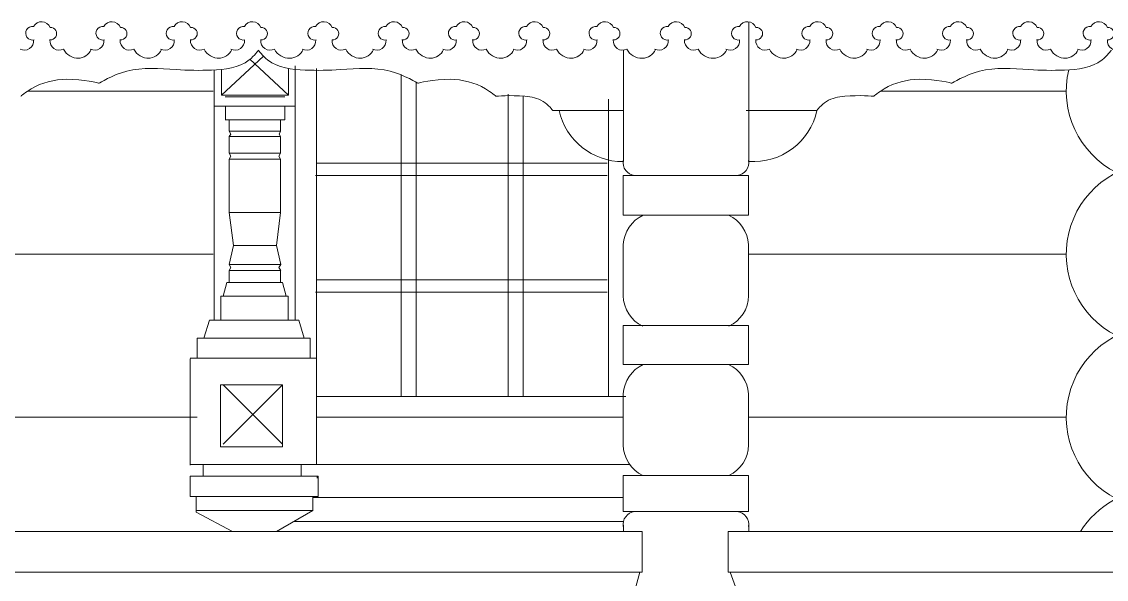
# Model space of a CAD drawing. Header units: millimetres. Extents: x 2399 to 111977, y 1313 to 59551.
# Drawn here: x 99638 to 102314, y 32757 to 34131 of the extents above; entities that cross this region are included whole.
import ezdxf

# ---------------------------------------------------------------- set-up
doc = ezdxf.new("R2010")
doc.units = ezdxf.units.MM
doc.layers.add('hatch1', color=7, linetype='Continuous', lineweight=20, true_color=0x6a6a6a)
doc.layers.add('main line', color=7, linetype='Continuous', lineweight=13)

msp = doc.modelspace()

# ---------------------------------------------------------------- linework, layer by layer
at = {"layer": 'hatch1', "color": 251, "linetype": 'Continuous', "lineweight": 20, "true_color": 0x6a6a6a}
for p, q in [((100234.2108, 34046.5555), (100130.5704, 33950.465)), ((100201.0741, 34038.6639), (100296.2029, 33950.465)), ((100130.5704, 34013.8144), (100130.5704, 33950.465)), ((100364.9346, 33302.48), (100364.9346, 34015.6652)), ((100574.3841, 34000.8792), (100574.3841, 33207.9275)), ((100611.2298, 33983.0104), (100611.2298, 33207.9275)), ((99652.3978, 33960.5398), (100110.6377, 33960.5398)), ((101756.7317, 33960.5398), (102214.9716, 33960.5398)), ((100130.5704, 33950.465), (100296.2029, 33950.465)), ((100140.0723, 33946.0629), (100287.2968, 33946.0629)), ((100837.9586, 33952.9497), (100837.9586, 33207.9275)), ((100874.8043, 33948.0645), (100874.8043, 33207.9275)), ((101085.5345, 33940.7229), (101085.5345, 33207.9275)), ((100113.0164, 33923.1001), (100312.4077, 33923.1001)), ((100140.6618, 33923.1001), (100140.6618, 33889.9301)), ((100287.2968, 33889.9301), (100287.2968, 33923.1001)), ((100140.0723, 33889.9301), (100287.2968, 33889.9301)), ((100149.3634, 33889.9301), (100149.3634, 33861.3965)), ((100276.6043, 33889.9301), (100276.6043, 33861.3965)), ((100149.3634, 33861.3965), (100153.5119, 33854.2111)), ((100149.3634, 33861.3965), (100276.6043, 33861.3965)), ((100153.5119, 33854.2111), (100149.3634, 33848.6655)), ((100149.3634, 33848.6655), (100149.3634, 33807.4008)), ((100149.3634, 33848.6655), (100276.6043, 33848.6655)), ((100276.6043, 33861.3965), (100272.7099, 33854.6512)), ((100272.7099, 33854.6512), (100276.6043, 33848.6655)), ((100276.6043, 33848.6655), (100276.6043, 33807.4008)), ((100149.3634, 33807.4008), (100153.5332, 33800.1786)), ((100149.3634, 33807.4008), (100276.6043, 33807.4008)), ((100153.5332, 33800.1786), (100149.3634, 33792.7395)), ((100276.6043, 33807.4008), (100272.0898, 33800.2478)), ((100272.0898, 33800.2478), (100276.6043, 33792.7395)), ((100149.3634, 33792.7395), (100276.6043, 33792.7395)), ((100149.3634, 33792.7395), (100149.3634, 33661.0893)), ((100276.6043, 33792.7395), (100276.6043, 33661.0893)), ((101082.439, 33782.5208), (100364.9346, 33782.5208)), ((101082.439, 33752.1654), (100362.7006, 33752.1654)), ((100149.3634, 33661.0893), (100160.1163, 33579.6407)), ((100149.3634, 33661.0893), (100277.4099, 33661.0893)), ((100276.6043, 33661.0893), (100266.657, 33579.6407)), ((99326.7174, 33558.6843), (100110.6377, 33558.6843)), ((100160.1163, 33579.6407), (100149.3634, 33532.7114)), ((100160.1163, 33579.6407), (100266.657, 33579.6407)), ((100266.657, 33579.6407), (100277.4099, 33532.7114)), ((101431.0514, 33558.6843), (102214.9716, 33558.6843)), ((100149.3634, 33532.7114), (100277.0071, 33532.7114)), ((100149.7662, 33532.7114), (100153.936, 33525.4892)), ((100277.0071, 33532.7114), (100272.4926, 33525.5584)), ((100276.6043, 33536.2272), (100276.6043, 33532.0732)), ((100149.3634, 33518.0501), (100277.0071, 33518.0501)), ((100149.3634, 33518.0501), (100149.3634, 33488.3561)), ((100153.936, 33525.4892), (100149.7662, 33518.0501)), ((100272.4926, 33525.5584), (100277.0071, 33518.0501)), ((100276.6043, 33518.72), (100276.6043, 33488.3561)), ((100134.6823, 33454.9159), (100143.6425, 33488.3561)), ((100143.6425, 33488.3561), (100281.0893, 33488.3561)), ((100281.0893, 33488.3561), (100290.0496, 33454.9159)), ((101082.439, 33495.4454), (100364.9346, 33495.4454)), ((100128.9157, 33395.6721), (100128.9157, 33454.9159)), ((100128.9157, 33454.9159), (100295.2246, 33454.9159)), ((101082.439, 33465.0899), (100362.7006, 33465.0899)), ((100087.328, 33351.4912), (100101.2607, 33395.6721)), ((100101.2607, 33395.6721), (100321.8476, 33395.6721)), ((100149.3634, 33395.6721), (100149.3634, 33395.2287)), ((100276.6043, 33395.6721), (100276.6043, 33395.2287)), ((100334.3854, 33351.4912), (100321.8476, 33395.6721)), ((100070.5697, 33302.48), (100070.5697, 33351.4912)), ((100070.5697, 33351.4912), (100349.3663, 33351.4912)), ((100349.3663, 33351.4912), (100349.3663, 33302.48)), ((100053.3225, 33302.48), (100364.9346, 33302.48)), ((100053.3225, 33300.6152), (100053.3225, 33038.7053)), ((100364.9346, 33302.48), (100364.9346, 33237.8127)), ((100364.9346, 33302.48), (100364.9346, 33040.5701)), ((100280.9519, 33236.203), (100128.6648, 33236.203)), ((100128.6648, 33236.203), (100128.6648, 33083.9159)), ((100280.9519, 33236.203), (100134.8845, 33090.1357)), ((100134.8845, 33236.203), (100280.9519, 33090.1357)), ((100280.9519, 33083.9159), (100280.9519, 33236.203)), ((100364.9346, 33207.9275), (101128.0342, 33207.9275)), ((99326.7174, 33156.8287), (100070.5697, 33156.8287)), ((100364.9346, 33156.9094), (101120.1939, 33156.9094)), ((101431.0514, 33156.8287), (102214.9716, 33156.8287)), ((100053.3225, 33152.199), (100053.3225, 33087.5317)), ((100128.6648, 33083.9159), (100280.9519, 33083.9159)), ((101137.3127, 33040.5701), (100053.3225, 33040.5701)), ((100085.7174, 33038.7053), (100085.7174, 33012.5806)), ((100327.1122, 33038.7053), (100327.1122, 33011.5356)), ((100368.9122, 33011.5356), (100053.3225, 33011.5356)), ((100053.3225, 33011.5356), (100053.3225, 32961.3756)), ((100055.3205, 33011.5356), (100055.3205, 33010.6621)), ((100366.9326, 33011.5356), (100366.9326, 33006.113)), ((100368.9122, 32961.3756), (100368.9122, 33011.5356)), ((100053.3225, 32961.3756), (100368.9122, 32961.3756)), ((100067.9524, 32922.7107), (100067.9524, 32961.3756)), ((100356.3722, 32961.3756), (100356.3722, 32926.8906)), ((100356.3722, 32959.1108), (101121.9389, 32959.1108)), ((100356.3722, 32926.8906), (100067.9524, 32926.8906)), ((100157.8865, 32874.9179), (100067.9524, 32922.7107)), ((100356.3722, 32926.8906), (100266.3528, 32874.9179)), ((100309.8455, 32900.0284), (101122.4702, 32900.0284))]:
    msp.add_line(p, q, dxfattribs=at)
for centre, start, end in [((102439.9716, 33960.5398), 166.5794031, 243.2542484), ((102439.9716, 33558.6843), 296.7457516, 243.2542484), ((102439.9716, 33156.8287), 296.7457516, 243.2542484), ((102439.9716, 32754.9732), 32.2143115, 147.7856885)]:
    msp.add_arc(centre, 225, start, end, dxfattribs=at)
at = {"layer": 'main line', "color": 7, "linetype": 'Continuous', "lineweight": 13}
for p, q in [((101431.5168, 33786.9653), (101431.5168, 34131.3371)), ((101122.4043, 33786.9653), (101122.4043, 34061.3996)), ((100113.0164, 34012.5215), (100113.0164, 33395.6721)), ((100296.2029, 34016.0753), (100296.2029, 33950.465)), ((100312.4077, 34022.6295), (100312.4077, 33395.6721)), ((101121.9389, 33654.5825), (101121.9389, 33752.4976)), ((101121.9389, 33752.4976), (101431.0514, 33752.4976)), ((101431.0514, 33654.5825), (101431.0514, 33752.4976)), ((101121.9389, 33654.5825), (101431.0514, 33654.5825)), ((101121.9389, 33456.241), (101121.9389, 33582.0359)), ((101431.0514, 33456.241), (101431.0514, 33582.0359)), ((101431.0514, 33456.241), (101431.0514, 33582.0359)), ((100295.2246, 33454.9159), (100295.2246, 33395.6721)), ((101121.9389, 33286.6703), (101121.9389, 33382.3526)), ((101121.9389, 33382.3526), (101431.0514, 33382.3526)), ((101431.0514, 33286.6703), (101431.0514, 33382.3526)), ((101121.9389, 33286.6703), (101431.0514, 33286.6703)), ((101121.9389, 33088.3287), (101121.9389, 33214.1236)), ((101431.0514, 33088.3287), (101431.0514, 33214.1236)), ((101431.0514, 33088.3287), (101431.0514, 33214.1236)), ((101121.9389, 32924.0848), (101121.9389, 33012.7581)), ((101121.9389, 33012.7581), (101431.0514, 33012.7581)), ((101431.0514, 32924.0848), (101431.0514, 33012.7581)), ((101121.9389, 32924.0848), (101431.0514, 32924.0848)), ((101122.4043, 32874.9179), (101122.4043, 32890.5539)), ((101431.5168, 32874.9179), (101431.5168, 32890.5539)), ((101168.5387, 32874.9179), (99273.473, 32874.9179)), ((101168.5387, 32775.047), (101168.5387, 32874.9179)), ((103270.9242, 32874.9179), (101380.3502, 32874.9179)), ((101380.3502, 32775.047), (101380.3502, 32874.9179)), ((101168.5387, 32775.047), (99273.473, 32775.047)), ((101162.7653, 32775.047), (101153.1317, 32739.094)), ((103270.9242, 32775.047), (101380.3502, 32775.047)), ((101399.2192, 32739.094), (101385.9097, 32775.047))]:
    msp.add_line(p, q, dxfattribs=at)
at = {"layer": 'main line', "color": 7, "linetype": 'Continuous', "lineweight": 13, "flags": 128}
for points in [[(99668.3612, 34086.7064, -1.219803903), (99666.9307, 34119.3883, -0.63216014), (99707.8948, 34117.3901, -1.067465283), (99707.66, 34086.7064, 0.60309642), (99741.0518, 34063.9402)], [(99668.3612, 34086.7064, -1.219803903), (99666.9307, 34119.3883, -0.63216014), (99707.8948, 34117.3901, -1.067465283), (99707.66, 34086.7064, 0.60309642), (99741.0518, 34063.9402)], [(99668.3612, 34086.7064, -1.219803903), (99666.9307, 34119.3883, -0.63216014), (99707.8948, 34117.3901, -1.067465283), (99707.66, 34086.7064, 0.60309642), (99741.0518, 34063.9402)], [(99668.3612, 34086.7064, -1.219803903), (99666.9307, 34119.3883, -0.63216014), (99707.8948, 34117.3901, -1.067465283), (99707.66, 34086.7064, 0.60309642), (99741.0518, 34063.9402)], [(99668.3612, 34086.7064, -1.219803903), (99666.9307, 34119.3883, -0.63216014), (99707.8948, 34117.3901, -1.067465283), (99707.66, 34086.7064, 0.60309642), (99741.0518, 34063.9402)], [(99668.3612, 34086.7064, -1.219803903), (99666.9307, 34119.3883, -0.63216014), (99707.8948, 34117.3901, -1.067465283), (99707.66, 34086.7064, 0.60309642), (99741.0518, 34063.9402)], [(99841.7732, 34086.7064, -1.219803903), (99840.3427, 34119.3883, -0.63216014), (99881.3067, 34117.3901, -1.067465283), (99881.072, 34086.7064, 0.60309642), (99914.4637, 34063.9402)], [(99841.7732, 34086.7064, -1.219803903), (99840.3427, 34119.3883, -0.63216014), (99881.3067, 34117.3901, -1.067465283), (99881.072, 34086.7064, 0.60309642), (99914.4637, 34063.9402)], [(99841.7732, 34086.7064, -1.219803903), (99840.3427, 34119.3883, -0.63216014), (99881.3067, 34117.3901, -1.067465283), (99881.072, 34086.7064, 0.60309642), (99914.4637, 34063.9402)], [(99841.7732, 34086.7064, -1.219803903), (99840.3427, 34119.3883, -0.63216014), (99881.3067, 34117.3901, -1.067465283), (99881.072, 34086.7064, 0.60309642), (99914.4637, 34063.9402)], [(99841.7732, 34086.7064, -1.219803903), (99840.3427, 34119.3883, -0.63216014), (99881.3067, 34117.3901, -1.067465283), (99881.072, 34086.7064, 0.60309642), (99914.4637, 34063.9402)], [(99841.7732, 34086.7064, -1.219803903), (99840.3427, 34119.3883, -0.63216014), (99881.3067, 34117.3901, -1.067465283), (99881.072, 34086.7064, 0.60309642), (99914.4637, 34063.9402)], [(100015.1851, 34086.7064, -1.219803903), (100013.7547, 34119.3883, -0.63216014), (100054.7187, 34117.3901, -1.067465283), (100054.4839, 34086.7064, 0.60309642), (100087.8757, 34063.9402)], [(100015.1851, 34086.7064, -1.219803903), (100013.7547, 34119.3883, -0.63216014), (100054.7187, 34117.3901, -1.067465283), (100054.4839, 34086.7064, 0.60309642), (100087.8757, 34063.9402)], [(100015.1851, 34086.7064, -1.219803903), (100013.7547, 34119.3883, -0.63216014), (100054.7187, 34117.3901, -1.067465283), (100054.4839, 34086.7064, 0.60309642), (100087.8757, 34063.9402)], [(100015.1851, 34086.7064, -1.219803903), (100013.7547, 34119.3883, -0.63216014), (100054.7187, 34117.3901, -1.067465283), (100054.4839, 34086.7064, 0.60309642), (100087.8757, 34063.9402)], [(100015.1851, 34086.7064, -1.219803903), (100013.7547, 34119.3883, -0.63216014), (100054.7187, 34117.3901, -1.067465283), (100054.4839, 34086.7064, 0.60309642), (100087.8757, 34063.9402)], [(100015.1851, 34086.7064, -1.219803903), (100013.7547, 34119.3883, -0.63216014), (100054.7187, 34117.3901, -1.067465283), (100054.4839, 34086.7064, 0.60309642), (100087.8757, 34063.9402)], [(100188.5971, 34086.7064, -1.219803903), (100187.1666, 34119.3883, -0.63216014), (100228.1307, 34117.3901, -1.067465283), (100227.8959, 34086.7064, 0.60309642), (100261.2877, 34063.9402)], [(100188.5971, 34086.7064, -1.219803903), (100187.1666, 34119.3883, -0.63216014), (100228.1307, 34117.3901, -1.067465283), (100227.8959, 34086.7064, 0.60309642), (100261.2877, 34063.9402)], [(100188.5971, 34086.7064, -1.219803903), (100187.1666, 34119.3883, -0.63216014), (100228.1307, 34117.3901, -1.067465283), (100227.8959, 34086.7064, 0.60309642), (100261.2877, 34063.9402)], [(100188.5971, 34086.7064, -1.219803903), (100187.1666, 34119.3883, -0.63216014), (100228.1307, 34117.3901, -1.067465283), (100227.8959, 34086.7064, 0.60309642), (100261.2877, 34063.9402)], [(100188.5971, 34086.7064, -1.219803903), (100187.1666, 34119.3883, -0.63216014), (100228.1307, 34117.3901, -1.067465283), (100227.8959, 34086.7064, 0.60309642), (100261.2877, 34063.9402)], [(100188.5971, 34086.7064, -1.219803903), (100187.1666, 34119.3883, -0.63216014), (100228.1307, 34117.3901, -1.067465283), (100227.8959, 34086.7064, 0.60309642), (100261.2877, 34063.9402)], [(100364.4638, 34086.7064, -1.219803903), (100363.0333, 34119.3883, -0.63216014), (100403.9974, 34117.3901, -1.067465283), (100403.7626, 34086.7064, 0.60309642), (100437.1544, 34063.9402)], [(100364.4638, 34086.7064, -1.219803903), (100363.0333, 34119.3883, -0.63216014), (100403.9974, 34117.3901, -1.067465283), (100403.7626, 34086.7064, 0.60309642), (100437.1544, 34063.9402)], [(100364.4638, 34086.7064, -1.219803903), (100363.0333, 34119.3883, -0.63216014), (100403.9974, 34117.3901, -1.067465283), (100403.7626, 34086.7064, 0.60309642), (100437.1544, 34063.9402)], [(100364.4638, 34086.7064, -1.219803903), (100363.0333, 34119.3883, -0.63216014), (100403.9974, 34117.3901, -1.067465283), (100403.7626, 34086.7064, 0.60309642), (100437.1544, 34063.9402)], [(100364.4638, 34086.7064, -1.219803903), (100363.0333, 34119.3883, -0.63216014), (100403.9974, 34117.3901, -1.067465283), (100403.7626, 34086.7064, 0.60309642), (100437.1544, 34063.9402)], [(100364.4638, 34086.7064, -1.219803903), (100363.0333, 34119.3883, -0.63216014), (100403.9974, 34117.3901, -1.067465283), (100403.7626, 34086.7064, 0.60309642), (100437.1544, 34063.9402)], [(100537.8757, 34086.7064, -1.219803903), (100536.4453, 34119.3883, -0.63216014), (100577.4093, 34117.3901, -1.067465283), (100577.1746, 34086.7064, 0.60309642), (100610.5663, 34063.9402)], [(100537.8757, 34086.7064, -1.219803903), (100536.4453, 34119.3883, -0.63216014), (100577.4093, 34117.3901, -1.067465283), (100577.1746, 34086.7064, 0.60309642), (100610.5663, 34063.9402)], [(100537.8757, 34086.7064, -1.219803903), (100536.4453, 34119.3883, -0.63216014), (100577.4093, 34117.3901, -1.067465283), (100577.1746, 34086.7064, 0.60309642), (100610.5663, 34063.9402)], [(100537.8757, 34086.7064, -1.219803903), (100536.4453, 34119.3883, -0.63216014), (100577.4093, 34117.3901, -1.067465283), (100577.1746, 34086.7064, 0.60309642), (100610.5663, 34063.9402)], [(100537.8757, 34086.7064, -1.219803903), (100536.4453, 34119.3883, -0.63216014), (100577.4093, 34117.3901, -1.067465283), (100577.1746, 34086.7064, 0.60309642), (100610.5663, 34063.9402)], [(100537.8757, 34086.7064, -1.219803903), (100536.4453, 34119.3883, -0.63216014), (100577.4093, 34117.3901, -1.067465283), (100577.1746, 34086.7064, 0.60309642), (100610.5663, 34063.9402)], [(100711.2877, 34086.7064, -1.219803903), (100709.8573, 34119.3883, -0.63216014), (100750.8213, 34117.3901, -1.067465283), (100750.5865, 34086.7064, 0.60309642), (100783.9783, 34063.9402)], [(100711.2877, 34086.7064, -1.219803903), (100709.8573, 34119.3883, -0.63216014), (100750.8213, 34117.3901, -1.067465283), (100750.5865, 34086.7064, 0.60309642), (100783.9783, 34063.9402)], [(100711.2877, 34086.7064, -1.219803903), (100709.8573, 34119.3883, -0.63216014), (100750.8213, 34117.3901, -1.067465283), (100750.5865, 34086.7064, 0.60309642), (100783.9783, 34063.9402)], [(100711.2877, 34086.7064, -1.219803903), (100709.8573, 34119.3883, -0.63216014), (100750.8213, 34117.3901, -1.067465283), (100750.5865, 34086.7064, 0.60309642), (100783.9783, 34063.9402)], [(100711.2877, 34086.7064, -1.219803903), (100709.8573, 34119.3883, -0.63216014), (100750.8213, 34117.3901, -1.067465283), (100750.5865, 34086.7064, 0.60309642), (100783.9783, 34063.9402)], [(100711.2877, 34086.7064, -1.219803903), (100709.8573, 34119.3883, -0.63216014), (100750.8213, 34117.3901, -1.067465283), (100750.5865, 34086.7064, 0.60309642), (100783.9783, 34063.9402)], [(100884.6997, 34086.7064, -1.219803903), (100883.2692, 34119.3883, -0.63216014), (100924.2333, 34117.3901, -1.067465283), (100923.9985, 34086.7064, 0.60309642), (100957.3903, 34063.9402)], [(100884.6997, 34086.7064, -1.219803903), (100883.2692, 34119.3883, -0.63216014), (100924.2333, 34117.3901, -1.067465283), (100923.9985, 34086.7064, 0.60309642), (100957.3903, 34063.9402)], [(100884.6997, 34086.7064, -1.219803903), (100883.2692, 34119.3883, -0.63216014), (100924.2333, 34117.3901, -1.067465283), (100923.9985, 34086.7064, 0.60309642), (100957.3903, 34063.9402)], [(100884.6997, 34086.7064, -1.219803903), (100883.2692, 34119.3883, -0.63216014), (100924.2333, 34117.3901, -1.067465283), (100923.9985, 34086.7064, 0.60309642), (100957.3903, 34063.9402)], [(100884.6997, 34086.7064, -1.219803903), (100883.2692, 34119.3883, -0.63216014), (100924.2333, 34117.3901, -1.067465283), (100923.9985, 34086.7064, 0.60309642), (100957.3903, 34063.9402)], [(100884.6997, 34086.7064, -1.219803903), (100883.2692, 34119.3883, -0.63216014), (100924.2333, 34117.3901, -1.067465283), (100923.9985, 34086.7064, 0.60309642), (100957.3903, 34063.9402)], [(101058.1116, 34086.7064, -1.219803903), (101056.6812, 34119.3883, -0.63216014), (101097.6452, 34117.3901, -1.067465283), (101097.4105, 34086.7064, 0.60309642), (101130.8022, 34063.9402)], [(101058.1116, 34086.7064, -1.219803903), (101056.6812, 34119.3883, -0.63216014), (101097.6452, 34117.3901, -1.067465283), (101097.4105, 34086.7064, 0.60309642), (101130.8022, 34063.9402)], [(101058.1116, 34086.7064, -1.219803903), (101056.6812, 34119.3883, -0.63216014), (101097.6452, 34117.3901, -1.067465283), (101097.4105, 34086.7064, 0.60309642), (101130.8022, 34063.9402)], [(101058.1116, 34086.7064, -1.219803903), (101056.6812, 34119.3883, -0.63216014), (101097.6452, 34117.3901, -1.067465283), (101097.4105, 34086.7064, 0.60309642), (101130.8022, 34063.9402)], [(101058.1116, 34086.7064, -1.219803903), (101056.6812, 34119.3883, -0.63216014), (101097.6452, 34117.3901, -1.067465283), (101097.4105, 34086.7064, 0.60309642), (101130.8022, 34063.9402)], [(101058.1116, 34086.7064, -1.219803903), (101056.6812, 34119.3883, -0.63216014), (101097.6452, 34117.3901, -1.067465283), (101097.4105, 34086.7064, 0.60309642), (101130.8022, 34063.9402)], [(101233.9783, 34086.7064, -1.219803903), (101232.5479, 34119.3883, -0.63216014), (101273.5119, 34117.3901, -1.067465283), (101273.2772, 34086.7064, 0.60309642), (101306.6689, 34063.9402)], [(101233.9783, 34086.7064, -1.219803903), (101232.5479, 34119.3883, -0.63216014), (101273.5119, 34117.3901, -1.067465283), (101273.2772, 34086.7064, 0.60309642), (101306.6689, 34063.9402)], [(101233.9783, 34086.7064, -1.219803903), (101232.5479, 34119.3883, -0.63216014), (101273.5119, 34117.3901, -1.067465283), (101273.2772, 34086.7064, 0.60309642), (101306.6689, 34063.9402)], [(101233.9783, 34086.7064, -1.219803903), (101232.5479, 34119.3883, -0.63216014), (101273.5119, 34117.3901, -1.067465283), (101273.2772, 34086.7064, 0.60309642), (101306.6689, 34063.9402)], [(101233.9783, 34086.7064, -1.219803903), (101232.5479, 34119.3883, -0.63216014), (101273.5119, 34117.3901, -1.067465283), (101273.2772, 34086.7064, 0.60309642), (101306.6689, 34063.9402)], [(101233.9783, 34086.7064, -1.219803903), (101232.5479, 34119.3883, -0.63216014), (101273.5119, 34117.3901, -1.067465283), (101273.2772, 34086.7064, 0.60309642), (101306.6689, 34063.9402)], [(101409.845, 34086.7064, -1.219803903), (101408.4146, 34119.3883, -0.63216014), (101449.3786, 34117.3901, -1.067465283), (101449.1439, 34086.7064, 0.60309642), (101482.5356, 34063.9402)], [(101409.845, 34086.7064, -1.219803903), (101408.4146, 34119.3883, -0.63216014), (101449.3786, 34117.3901, -1.067465283), (101449.1439, 34086.7064, 0.60309642), (101482.5356, 34063.9402)], [(101409.845, 34086.7064, -1.219803903), (101408.4146, 34119.3883, -0.63216014), (101449.3786, 34117.3901, -1.067465283), (101449.1439, 34086.7064, 0.60309642), (101482.5356, 34063.9402)], [(101409.845, 34086.7064, -1.219803903), (101408.4146, 34119.3883, -0.63216014), (101449.3786, 34117.3901, -1.067465283), (101449.1439, 34086.7064, 0.60309642), (101482.5356, 34063.9402)], [(101409.845, 34086.7064, -1.219803903), (101408.4146, 34119.3883, -0.63216014), (101449.3786, 34117.3901, -1.067465283), (101449.1439, 34086.7064, 0.60309642), (101482.5356, 34063.9402)], [(101409.845, 34086.7064, -1.219803903), (101408.4146, 34119.3883, -0.63216014), (101449.3786, 34117.3901, -1.067465283), (101449.1439, 34086.7064, 0.60309642), (101482.5356, 34063.9402)], [(101583.257, 34086.7064, -1.219803903), (101581.8266, 34119.3883, -0.63216014), (101622.7906, 34117.3901, -1.067465283), (101622.5558, 34086.7064, 0.60309642), (101655.9476, 34063.9402)], [(101583.257, 34086.7064, -1.219803903), (101581.8266, 34119.3883, -0.63216014), (101622.7906, 34117.3901, -1.067465283), (101622.5558, 34086.7064, 0.60309642), (101655.9476, 34063.9402)], [(101583.257, 34086.7064, -1.219803903), (101581.8266, 34119.3883, -0.63216014), (101622.7906, 34117.3901, -1.067465283), (101622.5558, 34086.7064, 0.60309642), (101655.9476, 34063.9402)], [(101583.257, 34086.7064, -1.219803903), (101581.8266, 34119.3883, -0.63216014), (101622.7906, 34117.3901, -1.067465283), (101622.5558, 34086.7064, 0.60309642), (101655.9476, 34063.9402)], [(101583.257, 34086.7064, -1.219803903), (101581.8266, 34119.3883, -0.63216014), (101622.7906, 34117.3901, -1.067465283), (101622.5558, 34086.7064, 0.60309642), (101655.9476, 34063.9402)], [(101583.257, 34086.7064, -1.219803903), (101581.8266, 34119.3883, -0.63216014), (101622.7906, 34117.3901, -1.067465283), (101622.5558, 34086.7064, 0.60309642), (101655.9476, 34063.9402)], [(101756.669, 34086.7064, -1.219803903), (101755.2385, 34119.3883, -0.63216014), (101796.2025, 34117.3901, -1.067465283), (101795.9678, 34086.7064, 0.60309642), (101829.3595, 34063.9402)], [(101756.669, 34086.7064, -1.219803903), (101755.2385, 34119.3883, -0.63216014), (101796.2025, 34117.3901, -1.067465283), (101795.9678, 34086.7064, 0.60309642), (101829.3595, 34063.9402)], [(101756.669, 34086.7064, -1.219803903), (101755.2385, 34119.3883, -0.63216014), (101796.2025, 34117.3901, -1.067465283), (101795.9678, 34086.7064, 0.60309642), (101829.3595, 34063.9402)], [(101756.669, 34086.7064, -1.219803903), (101755.2385, 34119.3883, -0.63216014), (101796.2025, 34117.3901, -1.067465283), (101795.9678, 34086.7064, 0.60309642), (101829.3595, 34063.9402)], [(101756.669, 34086.7064, -1.219803903), (101755.2385, 34119.3883, -0.63216014), (101796.2025, 34117.3901, -1.067465283), (101795.9678, 34086.7064, 0.60309642), (101829.3595, 34063.9402)], [(101756.669, 34086.7064, -1.219803903), (101755.2385, 34119.3883, -0.63216014), (101796.2025, 34117.3901, -1.067465283), (101795.9678, 34086.7064, 0.60309642), (101829.3595, 34063.9402)], [(101930.0809, 34086.7064, -1.219803903), (101928.6505, 34119.3883, -0.63216014), (101969.6145, 34117.3901, -1.067465283), (101969.3798, 34086.7064, 0.60309642), (102002.7715, 34063.9402)], [(101930.0809, 34086.7064, -1.219803903), (101928.6505, 34119.3883, -0.63216014), (101969.6145, 34117.3901, -1.067465283), (101969.3798, 34086.7064, 0.60309642), (102002.7715, 34063.9402)], [(101930.0809, 34086.7064, -1.219803903), (101928.6505, 34119.3883, -0.63216014), (101969.6145, 34117.3901, -1.067465283), (101969.3798, 34086.7064, 0.60309642), (102002.7715, 34063.9402)], [(101930.0809, 34086.7064, -1.219803903), (101928.6505, 34119.3883, -0.63216014), (101969.6145, 34117.3901, -1.067465283), (101969.3798, 34086.7064, 0.60309642), (102002.7715, 34063.9402)], [(101930.0809, 34086.7064, -1.219803903), (101928.6505, 34119.3883, -0.63216014), (101969.6145, 34117.3901, -1.067465283), (101969.3798, 34086.7064, 0.60309642), (102002.7715, 34063.9402)], [(101930.0809, 34086.7064, -1.219803903), (101928.6505, 34119.3883, -0.63216014), (101969.6145, 34117.3901, -1.067465283), (101969.3798, 34086.7064, 0.60309642), (102002.7715, 34063.9402)], [(102103.4929, 34086.7064, -1.219803903), (102102.0625, 34119.3883, -0.63216014), (102143.0265, 34117.3901, -1.067465283), (102142.7917, 34086.7064, 0.60309642), (102176.1835, 34063.9402)], [(102103.4929, 34086.7064, -1.219803903), (102102.0625, 34119.3883, -0.63216014), (102143.0265, 34117.3901, -1.067465283), (102142.7917, 34086.7064, 0.60309642), (102176.1835, 34063.9402)], [(102103.4929, 34086.7064, -1.219803903), (102102.0625, 34119.3883, -0.63216014), (102143.0265, 34117.3901, -1.067465283), (102142.7917, 34086.7064, 0.60309642), (102176.1835, 34063.9402)], [(102103.4929, 34086.7064, -1.219803903), (102102.0625, 34119.3883, -0.63216014), (102143.0265, 34117.3901, -1.067465283), (102142.7917, 34086.7064, 0.60309642), (102176.1835, 34063.9402)], [(102103.4929, 34086.7064, -1.219803903), (102102.0625, 34119.3883, -0.63216014), (102143.0265, 34117.3901, -1.067465283), (102142.7917, 34086.7064, 0.60309642), (102176.1835, 34063.9402)], [(102103.4929, 34086.7064, -1.219803903), (102102.0625, 34119.3883, -0.63216014), (102143.0265, 34117.3901, -1.067465283), (102142.7917, 34086.7064, 0.60309642), (102176.1835, 34063.9402)], [(102276.9049, 34086.7064, -1.219803903), (102275.4744, 34119.3883, -0.63216014), (102316.4384, 34117.3901, -1.067465283), (102316.2037, 34086.7064, 0.60309642), (102349.5954, 34063.9402)], [(102276.9049, 34086.7064, -1.219803903), (102275.4744, 34119.3883, -0.63216014), (102316.4384, 34117.3901, -1.067465283), (102316.2037, 34086.7064, 0.60309642), (102349.5954, 34063.9402)], [(102276.9049, 34086.7064, -1.219803903), (102275.4744, 34119.3883, -0.63216014), (102316.4384, 34117.3901, -1.067465283), (102316.2037, 34086.7064, 0.60309642), (102349.5954, 34063.9402)], [(102276.9049, 34086.7064, -1.219803903), (102275.4744, 34119.3883, -0.63216014), (102316.4384, 34117.3901, -1.067465283), (102316.2037, 34086.7064, 0.60309642), (102349.5954, 34063.9402)], [(102276.9049, 34086.7064, -1.219803903), (102275.4744, 34119.3883, -0.63216014), (102316.4384, 34117.3901, -1.067465283), (102316.2037, 34086.7064, 0.60309642), (102349.5954, 34063.9402)], [(102276.9049, 34086.7064, -1.219803903), (102275.4744, 34119.3883, -0.63216014), (102316.4384, 34117.3901, -1.067465283), (102316.2037, 34086.7064, 0.60309642), (102349.5954, 34063.9402)], [(99667.1635, 34086.7064, -0.60309642), (99633.7717, 34063.9402)], [(99667.1635, 34086.7064, -0.60309642), (99633.7717, 34063.9402)], [(99667.1635, 34086.7064, -0.60309642), (99633.7717, 34063.9402)], [(99667.1635, 34086.7064, -0.60309642), (99633.7717, 34063.9402)], [(99667.1635, 34086.7064, -0.60309642), (99633.7717, 34063.9402)], [(99667.1635, 34086.7064, -0.60309642), (99633.7717, 34063.9402)], [(99706.4623, 34086.7064, 0.017938026), (99707.6337, 34086.4626)], [(99706.4623, 34086.7064, 0.017938026), (99707.6337, 34086.4626)], [(99706.4623, 34086.7064, 0.017938026), (99707.6337, 34086.4626)], [(99706.4623, 34086.7064, 0.017938026), (99707.6337, 34086.4626)], [(99706.4623, 34086.7064, 0.017938026), (99707.6337, 34086.4626)], [(99706.4623, 34086.7064, 0.017938026), (99707.6337, 34086.4626)], [(99778.9795, 34041.5966, -0.304535594), (99741.0518, 34063.9402)], [(99778.9795, 34041.5966, -0.304535594), (99741.0518, 34063.9402)], [(99778.9795, 34041.5966, -0.304535594), (99741.0518, 34063.9402)], [(99778.9795, 34041.5966, -0.304535594), (99741.0518, 34063.9402)], [(99778.9795, 34041.5966, -0.304535594), (99741.0518, 34063.9402)], [(99778.9795, 34041.5966, -0.304535594), (99741.0518, 34063.9402)], [(99809.2981, 34062.9553, -0.304535594), (99776.5247, 34041.5966)], [(99809.2981, 34062.9553, -0.304535594), (99776.5247, 34041.5966)], [(99809.2981, 34062.9553, -0.304535594), (99776.5247, 34041.5966)], [(99809.2981, 34062.9553, -0.304535594), (99776.5247, 34041.5966)], [(99809.2981, 34062.9553, -0.304535594), (99776.5247, 34041.5966)], [(99809.2981, 34062.9553, -0.304535594), (99776.5247, 34041.5966)], [(99840.5754, 34086.7064, -0.60309642), (99807.1837, 34063.9402)], [(99840.5754, 34086.7064, -0.60309642), (99807.1837, 34063.9402)], [(99840.5754, 34086.7064, -0.60309642), (99807.1837, 34063.9402)], [(99840.5754, 34086.7064, -0.60309642), (99807.1837, 34063.9402)], [(99840.5754, 34086.7064, -0.60309642), (99807.1837, 34063.9402)], [(99840.5754, 34086.7064, -0.60309642), (99807.1837, 34063.9402)], [(99879.8743, 34086.7064, 0.017938026), (99881.0456, 34086.4626)], [(99879.8743, 34086.7064, 0.017938026), (99881.0456, 34086.4626)], [(99879.8743, 34086.7064, 0.017938026), (99881.0456, 34086.4626)], [(99879.8743, 34086.7064, 0.017938026), (99881.0456, 34086.4626)], [(99879.8743, 34086.7064, 0.017938026), (99881.0456, 34086.4626)], [(99879.8743, 34086.7064, 0.017938026), (99881.0456, 34086.4626)], [(99952.3914, 34041.5966, -0.304535594), (99914.4637, 34063.9402)], [(99952.3914, 34041.5966, -0.304535594), (99914.4637, 34063.9402)], [(99952.3914, 34041.5966, -0.304535594), (99914.4637, 34063.9402)], [(99952.3914, 34041.5966, -0.304535594), (99914.4637, 34063.9402)], [(99952.3914, 34041.5966, -0.304535594), (99914.4637, 34063.9402)], [(99952.3914, 34041.5966, -0.304535594), (99914.4637, 34063.9402)], [(99982.7101, 34062.9553, -0.304535594), (99949.9367, 34041.5966)], [(99982.7101, 34062.9553, -0.304535594), (99949.9367, 34041.5966)], [(99982.7101, 34062.9553, -0.304535594), (99949.9367, 34041.5966)], [(99982.7101, 34062.9553, -0.304535594), (99949.9367, 34041.5966)], [(99982.7101, 34062.9553, -0.304535594), (99949.9367, 34041.5966)], [(99982.7101, 34062.9553, -0.304535594), (99949.9367, 34041.5966)], [(100013.9874, 34086.7064, -0.60309642), (99980.5956, 34063.9402)], [(100013.9874, 34086.7064, -0.60309642), (99980.5956, 34063.9402)], [(100013.9874, 34086.7064, -0.60309642), (99980.5956, 34063.9402)], [(100013.9874, 34086.7064, -0.60309642), (99980.5956, 34063.9402)], [(100013.9874, 34086.7064, -0.60309642), (99980.5956, 34063.9402)], [(100013.9874, 34086.7064, -0.60309642), (99980.5956, 34063.9402)], [(100053.2862, 34086.7064, 0.017938026), (100054.4576, 34086.4626)], [(100053.2862, 34086.7064, 0.017938026), (100054.4576, 34086.4626)], [(100053.2862, 34086.7064, 0.017938026), (100054.4576, 34086.4626)], [(100053.2862, 34086.7064, 0.017938026), (100054.4576, 34086.4626)], [(100053.2862, 34086.7064, 0.017938026), (100054.4576, 34086.4626)], [(100053.2862, 34086.7064, 0.017938026), (100054.4576, 34086.4626)], [(100125.8034, 34041.5966, -0.304535594), (100087.8757, 34063.9402)], [(100125.8034, 34041.5966, -0.304535594), (100087.8757, 34063.9402)], [(100125.8034, 34041.5966, -0.304535594), (100087.8757, 34063.9402)], [(100125.8034, 34041.5966, -0.304535594), (100087.8757, 34063.9402)], [(100125.8034, 34041.5966, -0.304535594), (100087.8757, 34063.9402)], [(100125.8034, 34041.5966, -0.304535594), (100087.8757, 34063.9402)], [(100156.122, 34062.9553, -0.304535594), (100123.3487, 34041.5966)], [(100156.122, 34062.9553, -0.304535594), (100123.3487, 34041.5966)], [(100156.122, 34062.9553, -0.304535594), (100123.3487, 34041.5966)], [(100156.122, 34062.9553, -0.304535594), (100123.3487, 34041.5966)], [(100156.122, 34062.9553, -0.304535594), (100123.3487, 34041.5966)], [(100156.122, 34062.9553, -0.304535594), (100123.3487, 34041.5966)], [(100187.3994, 34086.7064, -0.60309642), (100154.0076, 34063.9402)], [(100187.3994, 34086.7064, -0.60309642), (100154.0076, 34063.9402)], [(100187.3994, 34086.7064, -0.60309642), (100154.0076, 34063.9402)], [(100187.3994, 34086.7064, -0.60309642), (100154.0076, 34063.9402)], [(100187.3994, 34086.7064, -0.60309642), (100154.0076, 34063.9402)], [(100187.3994, 34086.7064, -0.60309642), (100154.0076, 34063.9402)], [(100226.6982, 34086.7064, 0.017938026), (100227.8696, 34086.4626)], [(100226.6982, 34086.7064, 0.017938026), (100227.8696, 34086.4626)], [(100226.6982, 34086.7064, 0.017938026), (100227.8696, 34086.4626)], [(100226.6982, 34086.7064, 0.017938026), (100227.8696, 34086.4626)], [(100226.6982, 34086.7064, 0.017938026), (100227.8696, 34086.4626)], [(100226.6982, 34086.7064, 0.017938026), (100227.8696, 34086.4626)], [(100299.2154, 34041.5966, -0.304535594), (100261.2877, 34063.9402)], [(100299.2154, 34041.5966, -0.304535594), (100261.2877, 34063.9402)], [(100299.2154, 34041.5966, -0.304535594), (100261.2877, 34063.9402)], [(100299.2154, 34041.5966, -0.304535594), (100261.2877, 34063.9402)], [(100299.2154, 34041.5966, -0.304535594), (100261.2877, 34063.9402)], [(100299.2154, 34041.5966, -0.304535594), (100261.2877, 34063.9402)], [(100331.9887, 34062.9553, -0.304535594), (100299.2154, 34041.5966)], [(100331.9887, 34062.9553, -0.304535594), (100299.2154, 34041.5966)], [(100331.9887, 34062.9553, -0.304535594), (100299.2154, 34041.5966)], [(100331.9887, 34062.9553, -0.304535594), (100299.2154, 34041.5966)], [(100331.9887, 34062.9553, -0.304535594), (100299.2154, 34041.5966)], [(100331.9887, 34062.9553, -0.304535594), (100299.2154, 34041.5966)], [(100363.2661, 34086.7064, -0.60309642), (100329.8743, 34063.9402)], [(100363.2661, 34086.7064, -0.60309642), (100329.8743, 34063.9402)], [(100363.2661, 34086.7064, -0.60309642), (100329.8743, 34063.9402)], [(100363.2661, 34086.7064, -0.60309642), (100329.8743, 34063.9402)], [(100363.2661, 34086.7064, -0.60309642), (100329.8743, 34063.9402)], [(100363.2661, 34086.7064, -0.60309642), (100329.8743, 34063.9402)], [(100475.0821, 34041.5966, -0.304535594), (100437.1544, 34063.9402)], [(100475.0821, 34041.5966, -0.304535594), (100437.1544, 34063.9402)], [(100475.0821, 34041.5966, -0.304535594), (100437.1544, 34063.9402)], [(100475.0821, 34041.5966, -0.304535594), (100437.1544, 34063.9402)], [(100475.0821, 34041.5966, -0.304535594), (100437.1544, 34063.9402)], [(100475.0821, 34041.5966, -0.304535594), (100437.1544, 34063.9402)], [(100505.4007, 34062.9553, -0.304535594), (100472.6273, 34041.5966)], [(100505.4007, 34062.9553, -0.304535594), (100472.6273, 34041.5966)], [(100505.4007, 34062.9553, -0.304535594), (100472.6273, 34041.5966)], [(100505.4007, 34062.9553, -0.304535594), (100472.6273, 34041.5966)], [(100505.4007, 34062.9553, -0.304535594), (100472.6273, 34041.5966)], [(100505.4007, 34062.9553, -0.304535594), (100472.6273, 34041.5966)], [(100536.678, 34086.7064, -0.60309642), (100503.2863, 34063.9402)], [(100536.678, 34086.7064, -0.60309642), (100503.2863, 34063.9402)], [(100536.678, 34086.7064, -0.60309642), (100503.2863, 34063.9402)], [(100536.678, 34086.7064, -0.60309642), (100503.2863, 34063.9402)], [(100536.678, 34086.7064, -0.60309642), (100503.2863, 34063.9402)], [(100536.678, 34086.7064, -0.60309642), (100503.2863, 34063.9402)], [(100575.9769, 34086.7064, 0.017938026), (100577.1482, 34086.4626)], [(100575.9769, 34086.7064, 0.017938026), (100577.1482, 34086.4626)], [(100575.9769, 34086.7064, 0.017938026), (100577.1482, 34086.4626)], [(100575.9769, 34086.7064, 0.017938026), (100577.1482, 34086.4626)], [(100575.9769, 34086.7064, 0.017938026), (100577.1482, 34086.4626)], [(100575.9769, 34086.7064, 0.017938026), (100577.1482, 34086.4626)], [(100648.494, 34041.5966, -0.304535594), (100610.5663, 34063.9402)], [(100648.494, 34041.5966, -0.304535594), (100610.5663, 34063.9402)], [(100648.494, 34041.5966, -0.304535594), (100610.5663, 34063.9402)], [(100648.494, 34041.5966, -0.304535594), (100610.5663, 34063.9402)], [(100648.494, 34041.5966, -0.304535594), (100610.5663, 34063.9402)], [(100648.494, 34041.5966, -0.304535594), (100610.5663, 34063.9402)], [(100678.8127, 34062.9553, -0.304535594), (100646.0393, 34041.5966)], [(100678.8127, 34062.9553, -0.304535594), (100646.0393, 34041.5966)], [(100678.8127, 34062.9553, -0.304535594), (100646.0393, 34041.5966)], [(100678.8127, 34062.9553, -0.304535594), (100646.0393, 34041.5966)], [(100678.8127, 34062.9553, -0.304535594), (100646.0393, 34041.5966)], [(100678.8127, 34062.9553, -0.304535594), (100646.0393, 34041.5966)], [(100710.09, 34086.7064, -0.60309642), (100676.6982, 34063.9402)], [(100710.09, 34086.7064, -0.60309642), (100676.6982, 34063.9402)], [(100710.09, 34086.7064, -0.60309642), (100676.6982, 34063.9402)], [(100710.09, 34086.7064, -0.60309642), (100676.6982, 34063.9402)], [(100710.09, 34086.7064, -0.60309642), (100676.6982, 34063.9402)], [(100710.09, 34086.7064, -0.60309642), (100676.6982, 34063.9402)], [(100749.3888, 34086.7064, 0.017938026), (100750.5602, 34086.4626)], [(100749.3888, 34086.7064, 0.017938026), (100750.5602, 34086.4626)], [(100749.3888, 34086.7064, 0.017938026), (100750.5602, 34086.4626)], [(100749.3888, 34086.7064, 0.017938026), (100750.5602, 34086.4626)], [(100749.3888, 34086.7064, 0.017938026), (100750.5602, 34086.4626)], [(100749.3888, 34086.7064, 0.017938026), (100750.5602, 34086.4626)], [(100821.906, 34041.5966, -0.304535594), (100783.9783, 34063.9402)], [(100821.906, 34041.5966, -0.304535594), (100783.9783, 34063.9402)], [(100821.906, 34041.5966, -0.304535594), (100783.9783, 34063.9402)], [(100821.906, 34041.5966, -0.304535594), (100783.9783, 34063.9402)], [(100821.906, 34041.5966, -0.304535594), (100783.9783, 34063.9402)], [(100821.906, 34041.5966, -0.304535594), (100783.9783, 34063.9402)], [(100852.2246, 34062.9553, -0.304535594), (100819.4513, 34041.5966)], [(100852.2246, 34062.9553, -0.304535594), (100819.4513, 34041.5966)], [(100852.2246, 34062.9553, -0.304535594), (100819.4513, 34041.5966)], [(100852.2246, 34062.9553, -0.304535594), (100819.4513, 34041.5966)], [(100852.2246, 34062.9553, -0.304535594), (100819.4513, 34041.5966)], [(100852.2246, 34062.9553, -0.304535594), (100819.4513, 34041.5966)], [(100883.502, 34086.7064, -0.60309642), (100850.1102, 34063.9402)], [(100883.502, 34086.7064, -0.60309642), (100850.1102, 34063.9402)], [(100883.502, 34086.7064, -0.60309642), (100850.1102, 34063.9402)], [(100883.502, 34086.7064, -0.60309642), (100850.1102, 34063.9402)], [(100883.502, 34086.7064, -0.60309642), (100850.1102, 34063.9402)], [(100883.502, 34086.7064, -0.60309642), (100850.1102, 34063.9402)], [(100922.8008, 34086.7064, 0.017938026), (100923.9721, 34086.4626)], [(100922.8008, 34086.7064, 0.017938026), (100923.9721, 34086.4626)], [(100922.8008, 34086.7064, 0.017938026), (100923.9721, 34086.4626)], [(100922.8008, 34086.7064, 0.017938026), (100923.9721, 34086.4626)], [(100922.8008, 34086.7064, 0.017938026), (100923.9721, 34086.4626)], [(100922.8008, 34086.7064, 0.017938026), (100923.9721, 34086.4626)], [(100995.318, 34041.5966, -0.304535594), (100957.3903, 34063.9402)], [(100995.318, 34041.5966, -0.304535594), (100957.3903, 34063.9402)], [(100995.318, 34041.5966, -0.304535594), (100957.3903, 34063.9402)], [(100995.318, 34041.5966, -0.304535594), (100957.3903, 34063.9402)], [(100995.318, 34041.5966, -0.304535594), (100957.3903, 34063.9402)], [(100995.318, 34041.5966, -0.304535594), (100957.3903, 34063.9402)], [(101025.6366, 34062.9553, -0.304535594), (100992.8632, 34041.5966)], [(101025.6366, 34062.9553, -0.304535594), (100992.8632, 34041.5966)], [(101025.6366, 34062.9553, -0.304535594), (100992.8632, 34041.5966)], [(101025.6366, 34062.9553, -0.304535594), (100992.8632, 34041.5966)], [(101025.6366, 34062.9553, -0.304535594), (100992.8632, 34041.5966)], [(101025.6366, 34062.9553, -0.304535594), (100992.8632, 34041.5966)], [(101056.9139, 34086.7064, -0.60309642), (101023.5222, 34063.9402)], [(101056.9139, 34086.7064, -0.60309642), (101023.5222, 34063.9402)], [(101056.9139, 34086.7064, -0.60309642), (101023.5222, 34063.9402)], [(101056.9139, 34086.7064, -0.60309642), (101023.5222, 34063.9402)], [(101056.9139, 34086.7064, -0.60309642), (101023.5222, 34063.9402)], [(101056.9139, 34086.7064, -0.60309642), (101023.5222, 34063.9402)], [(101096.2128, 34086.7064, 0.017938026), (101097.3841, 34086.4626)], [(101096.2128, 34086.7064, 0.017938026), (101097.3841, 34086.4626)], [(101096.2128, 34086.7064, 0.017938026), (101097.3841, 34086.4626)], [(101096.2128, 34086.7064, 0.017938026), (101097.3841, 34086.4626)], [(101096.2128, 34086.7064, 0.017938026), (101097.3841, 34086.4626)], [(101096.2128, 34086.7064, 0.017938026), (101097.3841, 34086.4626)], [(101168.7299, 34041.5966, -0.304535594), (101130.8022, 34063.9402)], [(101168.7299, 34041.5966, -0.304535594), (101130.8022, 34063.9402)], [(101168.7299, 34041.5966, -0.304535594), (101130.8022, 34063.9402)], [(101168.7299, 34041.5966, -0.304535594), (101130.8022, 34063.9402)], [(101168.7299, 34041.5966, -0.304535594), (101130.8022, 34063.9402)], [(101168.7299, 34041.5966, -0.304535594), (101130.8022, 34063.9402)], [(101201.5033, 34062.9553, -0.304535594), (101168.7299, 34041.5966)], [(101201.5033, 34062.9553, -0.304535594), (101168.7299, 34041.5966)], [(101201.5033, 34062.9553, -0.304535594), (101168.7299, 34041.5966)], [(101201.5033, 34062.9553, -0.304535594), (101168.7299, 34041.5966)], [(101201.5033, 34062.9553, -0.304535594), (101168.7299, 34041.5966)], [(101201.5033, 34062.9553, -0.304535594), (101168.7299, 34041.5966)], [(101232.7806, 34086.7064, -0.60309642), (101199.3889, 34063.9402)], [(101232.7806, 34086.7064, -0.60309642), (101199.3889, 34063.9402)], [(101232.7806, 34086.7064, -0.60309642), (101199.3889, 34063.9402)], [(101232.7806, 34086.7064, -0.60309642), (101199.3889, 34063.9402)], [(101232.7806, 34086.7064, -0.60309642), (101199.3889, 34063.9402)], [(101232.7806, 34086.7064, -0.60309642), (101199.3889, 34063.9402)], [(101272.0794, 34086.7064, 0.017938026), (101273.2508, 34086.4626)], [(101272.0794, 34086.7064, 0.017938026), (101273.2508, 34086.4626)], [(101272.0794, 34086.7064, 0.017938026), (101273.2508, 34086.4626)], [(101272.0794, 34086.7064, 0.017938026), (101273.2508, 34086.4626)], [(101272.0794, 34086.7064, 0.017938026), (101273.2508, 34086.4626)], [(101272.0794, 34086.7064, 0.017938026), (101273.2508, 34086.4626)], [(101344.5966, 34041.5966, -0.304535594), (101306.6689, 34063.9402)], [(101344.5966, 34041.5966, -0.304535594), (101306.6689, 34063.9402)], [(101344.5966, 34041.5966, -0.304535594), (101306.6689, 34063.9402)], [(101344.5966, 34041.5966, -0.304535594), (101306.6689, 34063.9402)], [(101344.5966, 34041.5966, -0.304535594), (101306.6689, 34063.9402)], [(101344.5966, 34041.5966, -0.304535594), (101306.6689, 34063.9402)], [(101377.37, 34062.9553, -0.304535594), (101344.5966, 34041.5966)], [(101377.37, 34062.9553, -0.304535594), (101344.5966, 34041.5966)], [(101377.37, 34062.9553, -0.304535594), (101344.5966, 34041.5966)], [(101377.37, 34062.9553, -0.304535594), (101344.5966, 34041.5966)], [(101377.37, 34062.9553, -0.304535594), (101344.5966, 34041.5966)], [(101377.37, 34062.9553, -0.304535594), (101344.5966, 34041.5966)], [(101408.6473, 34086.7064, -0.60309642), (101375.2556, 34063.9402)], [(101408.6473, 34086.7064, -0.60309642), (101375.2556, 34063.9402)], [(101408.6473, 34086.7064, -0.60309642), (101375.2556, 34063.9402)], [(101408.6473, 34086.7064, -0.60309642), (101375.2556, 34063.9402)], [(101408.6473, 34086.7064, -0.60309642), (101375.2556, 34063.9402)], [(101408.6473, 34086.7064, -0.60309642), (101375.2556, 34063.9402)], [(101447.9461, 34086.7064, 0.017938026), (101449.1175, 34086.4626)], [(101447.9461, 34086.7064, 0.017938026), (101449.1175, 34086.4626)], [(101447.9461, 34086.7064, 0.017938026), (101449.1175, 34086.4626)], [(101447.9461, 34086.7064, 0.017938026), (101449.1175, 34086.4626)], [(101447.9461, 34086.7064, 0.017938026), (101449.1175, 34086.4626)], [(101447.9461, 34086.7064, 0.017938026), (101449.1175, 34086.4626)], [(101520.4633, 34041.5966, -0.304535594), (101482.5356, 34063.9402)], [(101520.4633, 34041.5966, -0.304535594), (101482.5356, 34063.9402)], [(101520.4633, 34041.5966, -0.304535594), (101482.5356, 34063.9402)], [(101520.4633, 34041.5966, -0.304535594), (101482.5356, 34063.9402)], [(101520.4633, 34041.5966, -0.304535594), (101482.5356, 34063.9402)], [(101520.4633, 34041.5966, -0.304535594), (101482.5356, 34063.9402)], [(101550.7819, 34062.9553, -0.304535594), (101518.0086, 34041.5966)], [(101550.7819, 34062.9553, -0.304535594), (101518.0086, 34041.5966)], [(101550.7819, 34062.9553, -0.304535594), (101518.0086, 34041.5966)], [(101550.7819, 34062.9553, -0.304535594), (101518.0086, 34041.5966)], [(101550.7819, 34062.9553, -0.304535594), (101518.0086, 34041.5966)], [(101550.7819, 34062.9553, -0.304535594), (101518.0086, 34041.5966)], [(101582.0593, 34086.7064, -0.60309642), (101548.6675, 34063.9402)], [(101582.0593, 34086.7064, -0.60309642), (101548.6675, 34063.9402)], [(101582.0593, 34086.7064, -0.60309642), (101548.6675, 34063.9402)], [(101582.0593, 34086.7064, -0.60309642), (101548.6675, 34063.9402)], [(101582.0593, 34086.7064, -0.60309642), (101548.6675, 34063.9402)], [(101582.0593, 34086.7064, -0.60309642), (101548.6675, 34063.9402)], [(101621.3581, 34086.7064, 0.017938026), (101622.5295, 34086.4626)], [(101621.3581, 34086.7064, 0.017938026), (101622.5295, 34086.4626)], [(101621.3581, 34086.7064, 0.017938026), (101622.5295, 34086.4626)], [(101621.3581, 34086.7064, 0.017938026), (101622.5295, 34086.4626)], [(101621.3581, 34086.7064, 0.017938026), (101622.5295, 34086.4626)], [(101621.3581, 34086.7064, 0.017938026), (101622.5295, 34086.4626)], [(101693.8753, 34041.5966, -0.304535594), (101655.9476, 34063.9402)], [(101693.8753, 34041.5966, -0.304535594), (101655.9476, 34063.9402)], [(101693.8753, 34041.5966, -0.304535594), (101655.9476, 34063.9402)], [(101693.8753, 34041.5966, -0.304535594), (101655.9476, 34063.9402)], [(101693.8753, 34041.5966, -0.304535594), (101655.9476, 34063.9402)], [(101693.8753, 34041.5966, -0.304535594), (101655.9476, 34063.9402)], [(101724.1939, 34062.9553, -0.304535594), (101691.4205, 34041.5966)], [(101724.1939, 34062.9553, -0.304535594), (101691.4205, 34041.5966)], [(101724.1939, 34062.9553, -0.304535594), (101691.4205, 34041.5966)], [(101724.1939, 34062.9553, -0.304535594), (101691.4205, 34041.5966)], [(101724.1939, 34062.9553, -0.304535594), (101691.4205, 34041.5966)], [(101724.1939, 34062.9553, -0.304535594), (101691.4205, 34041.5966)], [(101755.4713, 34086.7064, -0.60309642), (101722.0795, 34063.9402)], [(101755.4713, 34086.7064, -0.60309642), (101722.0795, 34063.9402)], [(101755.4713, 34086.7064, -0.60309642), (101722.0795, 34063.9402)], [(101755.4713, 34086.7064, -0.60309642), (101722.0795, 34063.9402)], [(101755.4713, 34086.7064, -0.60309642), (101722.0795, 34063.9402)], [(101755.4713, 34086.7064, -0.60309642), (101722.0795, 34063.9402)], [(101794.7701, 34086.7064, 0.017938026), (101795.9414, 34086.4626)], [(101794.7701, 34086.7064, 0.017938026), (101795.9414, 34086.4626)], [(101794.7701, 34086.7064, 0.017938026), (101795.9414, 34086.4626)], [(101794.7701, 34086.7064, 0.017938026), (101795.9414, 34086.4626)], [(101794.7701, 34086.7064, 0.017938026), (101795.9414, 34086.4626)], [(101794.7701, 34086.7064, 0.017938026), (101795.9414, 34086.4626)], [(101867.2872, 34041.5966, -0.304535594), (101829.3595, 34063.9402)], [(101867.2872, 34041.5966, -0.304535594), (101829.3595, 34063.9402)], [(101867.2872, 34041.5966, -0.304535594), (101829.3595, 34063.9402)], [(101867.2872, 34041.5966, -0.304535594), (101829.3595, 34063.9402)], [(101867.2872, 34041.5966, -0.304535594), (101829.3595, 34063.9402)], [(101867.2872, 34041.5966, -0.304535594), (101829.3595, 34063.9402)], [(101897.6059, 34062.9553, -0.304535594), (101864.8325, 34041.5966)], [(101897.6059, 34062.9553, -0.304535594), (101864.8325, 34041.5966)], [(101897.6059, 34062.9553, -0.304535594), (101864.8325, 34041.5966)], [(101897.6059, 34062.9553, -0.304535594), (101864.8325, 34041.5966)], [(101897.6059, 34062.9553, -0.304535594), (101864.8325, 34041.5966)], [(101897.6059, 34062.9553, -0.304535594), (101864.8325, 34041.5966)], [(101928.8832, 34086.7064, -0.60309642), (101895.4915, 34063.9402)], [(101928.8832, 34086.7064, -0.60309642), (101895.4915, 34063.9402)], [(101928.8832, 34086.7064, -0.60309642), (101895.4915, 34063.9402)], [(101928.8832, 34086.7064, -0.60309642), (101895.4915, 34063.9402)], [(101928.8832, 34086.7064, -0.60309642), (101895.4915, 34063.9402)], [(101928.8832, 34086.7064, -0.60309642), (101895.4915, 34063.9402)], [(101968.182, 34086.7064, 0.017938026), (101969.3534, 34086.4626)], [(101968.182, 34086.7064, 0.017938026), (101969.3534, 34086.4626)], [(101968.182, 34086.7064, 0.017938026), (101969.3534, 34086.4626)], [(101968.182, 34086.7064, 0.017938026), (101969.3534, 34086.4626)], [(101968.182, 34086.7064, 0.017938026), (101969.3534, 34086.4626)], [(101968.182, 34086.7064, 0.017938026), (101969.3534, 34086.4626)], [(102040.6992, 34041.5966, -0.304535594), (102002.7715, 34063.9402)], [(102040.6992, 34041.5966, -0.304535594), (102002.7715, 34063.9402)], [(102040.6992, 34041.5966, -0.304535594), (102002.7715, 34063.9402)], [(102040.6992, 34041.5966, -0.304535594), (102002.7715, 34063.9402)], [(102040.6992, 34041.5966, -0.304535594), (102002.7715, 34063.9402)], [(102040.6992, 34041.5966, -0.304535594), (102002.7715, 34063.9402)], [(102071.0178, 34062.9553, -0.304535594), (102038.2445, 34041.5966)], [(102071.0178, 34062.9553, -0.304535594), (102038.2445, 34041.5966)], [(102071.0178, 34062.9553, -0.304535594), (102038.2445, 34041.5966)], [(102071.0178, 34062.9553, -0.304535594), (102038.2445, 34041.5966)], [(102071.0178, 34062.9553, -0.304535594), (102038.2445, 34041.5966)], [(102071.0178, 34062.9553, -0.304535594), (102038.2445, 34041.5966)], [(102102.2952, 34086.7064, -0.60309642), (102068.9034, 34063.9402)], [(102102.2952, 34086.7064, -0.60309642), (102068.9034, 34063.9402)], [(102102.2952, 34086.7064, -0.60309642), (102068.9034, 34063.9402)], [(102102.2952, 34086.7064, -0.60309642), (102068.9034, 34063.9402)], [(102102.2952, 34086.7064, -0.60309642), (102068.9034, 34063.9402)], [(102102.2952, 34086.7064, -0.60309642), (102068.9034, 34063.9402)], [(102141.594, 34086.7064, 0.017938026), (102142.7654, 34086.4626)], [(102141.594, 34086.7064, 0.017938026), (102142.7654, 34086.4626)], [(102141.594, 34086.7064, 0.017938026), (102142.7654, 34086.4626)], [(102141.594, 34086.7064, 0.017938026), (102142.7654, 34086.4626)], [(102141.594, 34086.7064, 0.017938026), (102142.7654, 34086.4626)], [(102141.594, 34086.7064, 0.017938026), (102142.7654, 34086.4626)], [(102214.1112, 34041.5966, -0.304535594), (102176.1835, 34063.9402)], [(102214.1112, 34041.5966, -0.304535594), (102176.1835, 34063.9402)], [(102214.1112, 34041.5966, -0.304535594), (102176.1835, 34063.9402)], [(102214.1112, 34041.5966, -0.304535594), (102176.1835, 34063.9402)], [(102214.1112, 34041.5966, -0.304535594), (102176.1835, 34063.9402)], [(102214.1112, 34041.5966, -0.304535594), (102176.1835, 34063.9402)], [(102244.4298, 34062.9553, -0.304535594), (102211.6564, 34041.5966)], [(102244.4298, 34062.9553, -0.304535594), (102211.6564, 34041.5966)], [(102244.4298, 34062.9553, -0.304535594), (102211.6564, 34041.5966)], [(102244.4298, 34062.9553, -0.304535594), (102211.6564, 34041.5966)], [(102244.4298, 34062.9553, -0.304535594), (102211.6564, 34041.5966)], [(102244.4298, 34062.9553, -0.304535594), (102211.6564, 34041.5966)], [(102275.7072, 34086.7064, -0.60309642), (102242.3154, 34063.9402)], [(102275.7072, 34086.7064, -0.60309642), (102242.3154, 34063.9402)], [(102275.7072, 34086.7064, -0.60309642), (102242.3154, 34063.9402)], [(102275.7072, 34086.7064, -0.60309642), (102242.3154, 34063.9402)], [(102275.7072, 34086.7064, -0.60309642), (102242.3154, 34063.9402)], [(102275.7072, 34086.7064, -0.60309642), (102242.3154, 34063.9402)]]:
    msp.add_lwpolyline(points, format="xyb", dxfattribs=at)
at = {"layer": 'main line', "color": 7, "linetype": 'Continuous', "lineweight": 13}
for centre, radius, start, end in [((101120.6391, 33947.1332), 160.5755, 192.4000445, 270.463792), ((101442.95, 33947.1332), 160.5755, 265.9170027, 347.5999555), ((101153.5492, 33784.2884), 32.027, 170.7481888, 263.0374001), ((101399.441, 33784.2884), 32.027, 276.9625999, 9.2518112), ((101207.1955, 33577.1719), 85.3953, 114.9741641, 176.7347332), ((101345.7947, 33577.1719), 85.3953, 3.2652668, 65.0258359), ((101206.3807, 33457.0696), 84.4459, 180.5622234, 244.7845931), ((101346.6095, 33457.0696), 84.4459, 295.2154069, 359.4377766), ((101207.1955, 33209.2596), 85.3953, 114.9741641, 176.7347332), ((101345.7947, 33209.2596), 85.3953, 3.2652668, 65.0258359), ((101206.3807, 33089.1574), 84.4459, 180.5622234, 244.7845931), ((101346.6095, 33089.1574), 84.4459, 295.2154069, 359.4377766), ((101153.5492, 32892.294), 32.027, 96.9625999, 189.2518112), ((101399.441, 32892.294), 32.027, 350.7481888, 83.0374001)]:
    msp.add_arc(centre, radius, start, end, dxfattribs=at)
for points, knots in [([(100221.8605, 34061.4196), (100221.8605, 34061.4196), (100212.2717, 34047.4021), (100199.1228, 34037.0856), (100173.4398, 34016.9351), (100139.1512, 34013.6397), (100106.2206, 34012.1925), (100077.0603, 34010.911), (100047.908, 34011.4876), (100018.7637, 34013.3174), (99977.9652, 34015.8789), (99936.5826, 34019.7824), (99897.1227, 34009.5283), (99860.9382, 34000.1255), (99828.9305, 33979.5951), (99828.9305, 33979.5951)], [0, 0, 0, 0, 1, 1, 1, 2, 2, 2, 3, 3, 3, 4, 4, 4, 5, 5, 5, 5]), ([(100221.8605, 34061.4196), (100221.8605, 34061.4196), (100231.4493, 34047.4021), (100244.5982, 34037.0856), (100270.2812, 34016.9351), (100304.5699, 34013.6397), (100337.5005, 34012.1925), (100366.6608, 34010.911), (100395.8131, 34011.4876), (100424.9573, 34013.3174), (100465.7559, 34015.8789), (100507.1384, 34019.7824), (100546.5983, 34009.5283), (100582.7829, 34000.1255), (100614.7905, 33979.5951), (100614.7905, 33979.5951)], [0, 0, 0, 0, 1, 1, 1, 2, 2, 2, 3, 3, 3, 4, 4, 4, 5, 5, 5, 5]), ([(102325.7778, 34061.4196), (102325.7778, 34061.4196), (102316.1891, 34047.4021), (102303.0401, 34037.0856), (102277.3571, 34016.9351), (102243.0685, 34013.6397), (102210.1379, 34012.1925), (102180.9776, 34010.911), (102151.8253, 34011.4876), (102122.6811, 34013.3174), (102081.8825, 34015.8789), (102040.5, 34019.7824), (102001.04, 34009.5283), (101964.8555, 34000.1255), (101932.8479, 33979.5951), (101932.8479, 33979.5951)], [0, 0, 0, 0, 1, 1, 1, 2, 2, 2, 3, 3, 3, 4, 4, 4, 5, 5, 5, 5]), ([(99828.9305, 33979.5951), (99828.9305, 33979.5951), (99789.3349, 33990.3559), (99748.9242, 33989.5491), (99718.2429, 33988.9366), (99687.7843, 33981.8831), (99661.4993, 33966.1237), (99647.8584, 33957.9451), (99635.6755, 33947.6051), (99635.6755, 33947.6051)], [0, 0, 0, 0, 1, 1, 1, 2, 2, 2, 3, 3, 3, 3]), ([(100614.7905, 33979.5951), (100614.7905, 33979.5951), (100654.3861, 33990.3559), (100694.7968, 33989.5491), (100725.4781, 33988.9366), (100755.9367, 33981.8831), (100782.2218, 33966.1237), (100795.8627, 33957.9451), (100808.0456, 33947.6051), (100808.0456, 33947.6051)], [0, 0, 0, 0, 1, 1, 1, 2, 2, 2, 3, 3, 3, 3]), ([(101932.8479, 33979.5951), (101932.8479, 33979.5951), (101893.2522, 33990.3559), (101852.8415, 33989.5491), (101822.1602, 33988.9366), (101791.7017, 33981.8831), (101765.4166, 33966.1237), (101751.7757, 33957.9451), (101739.5928, 33947.6051), (101739.5928, 33947.6051)], [0, 0, 0, 0, 1, 1, 1, 2, 2, 2, 3, 3, 3, 3]), ([(100808.0456, 33947.6051), (100808.0456, 33947.6051), (100843.7992, 33951.0691), (100879.3503, 33947.6051), (100894.9961, 33946.0807), (100910.7355, 33943.1811), (100924.0905, 33935.022), (100938.0905, 33926.4688), (100947.8588, 33912.6518), (100947.8588, 33912.6518)], [0, 0, 0, 0, 1, 1, 1, 2, 2, 2, 3, 3, 3, 3]), ([(101739.5928, 33947.6051), (101739.5928, 33947.6051), (101703.8392, 33951.0691), (101668.2881, 33947.6051), (101652.6422, 33946.0807), (101636.9029, 33943.1811), (101623.5478, 33935.022), (101609.5479, 33926.4688), (101599.7796, 33912.6518), (101599.7796, 33912.6518)], [0, 0, 0, 0, 1, 1, 1, 2, 2, 2, 3, 3, 3, 3])]:
    msp.add_open_spline(points, degree=3, knots=knots, dxfattribs=at)
for points in [[(100947.8588, 33912.6518), (100947.8588, 33912.6518), (101122.4043, 33912.6518), (101122.4043, 33912.6518)], [(101599.7796, 33912.6518), (101599.7796, 33912.6518), (101425.2341, 33912.6518), (101425.2341, 33912.6518)]]:
    msp.add_open_spline(points, degree=3, dxfattribs=at)

doc.saveas('drawing.dxf')
